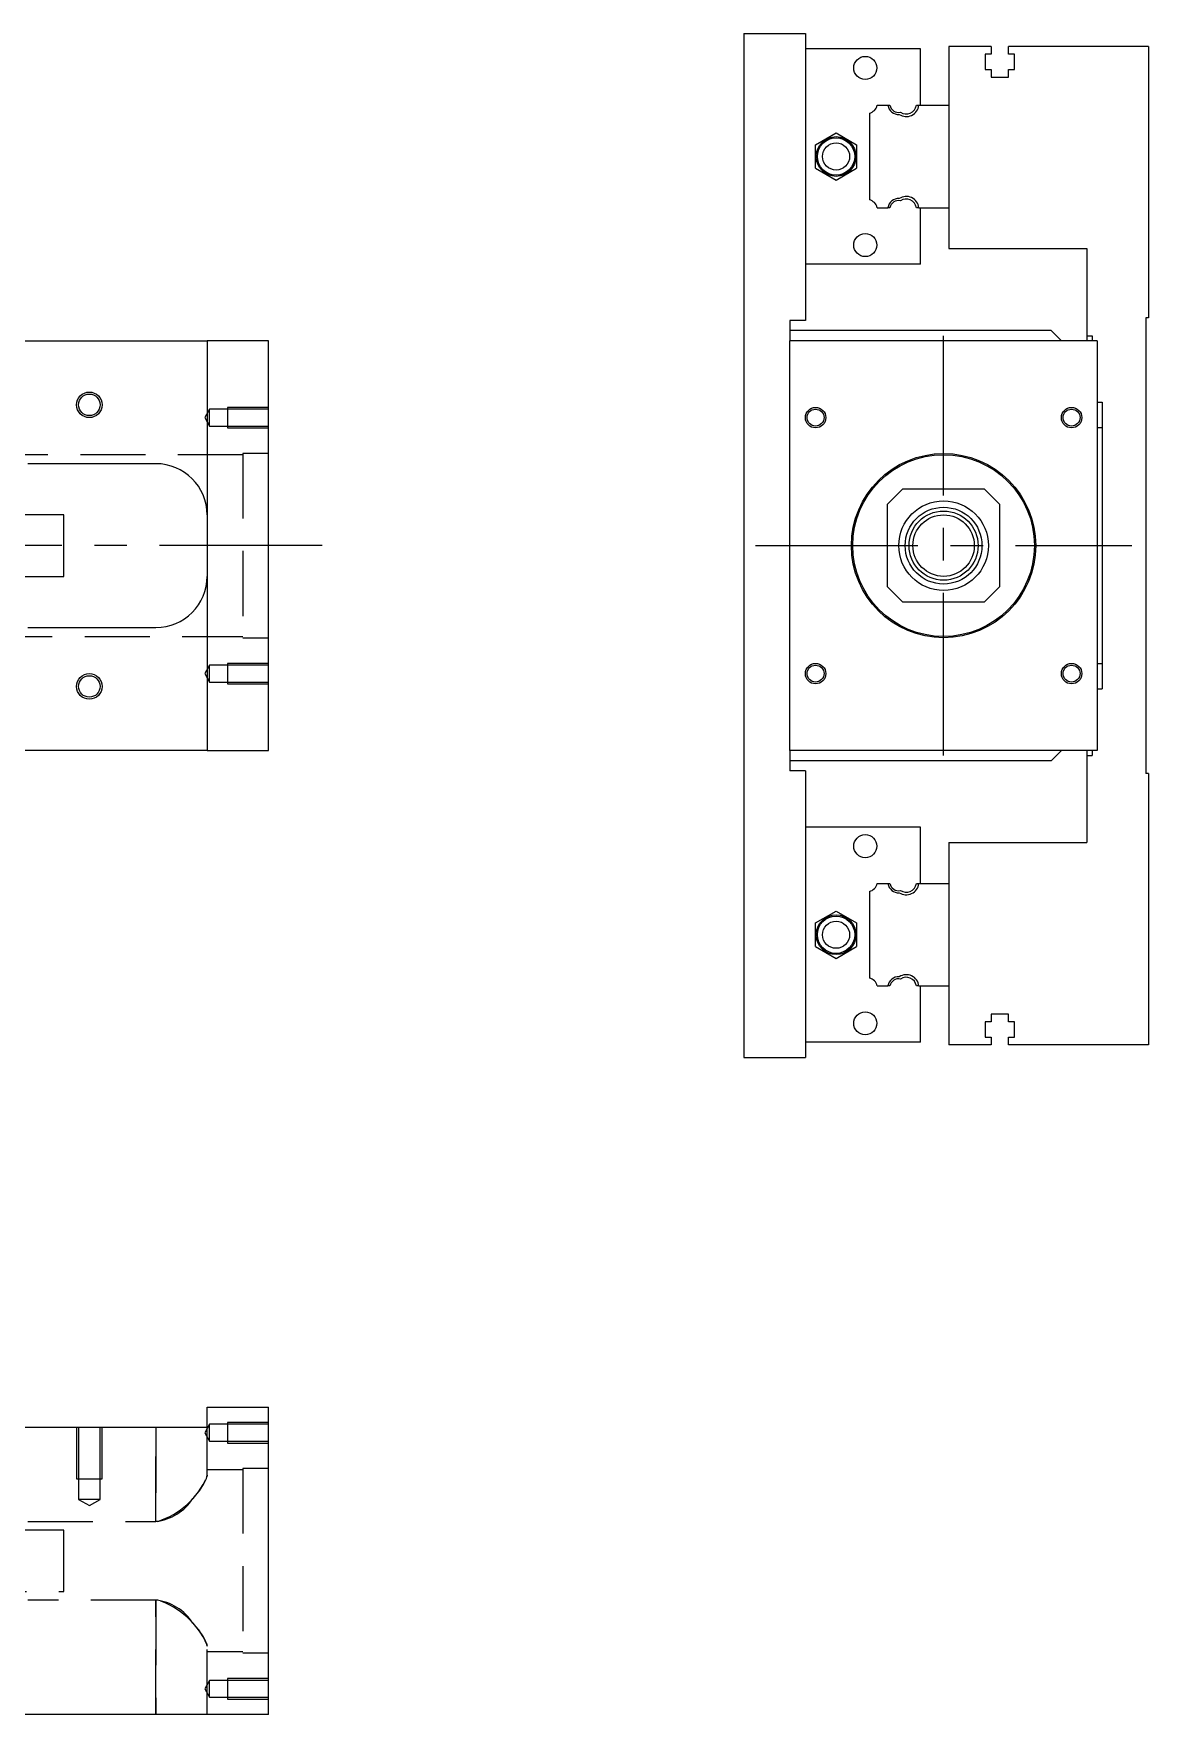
# Model space of a CAD drawing. Extents: x -20 to 630, y -282 to 102.
# Drawn here: x 412.1 to 629.9, y -228.3 to 100 of the extents above; entities that cross this region are included whole.
import ezdxf

# ---------------------------------------------------------------- set-up
doc = ezdxf.new("R2010")
doc.units = 0
doc.linetypes.add('CENTER', pattern=[50.8, 31.75, -6.35, 6.35, -6.35])
doc.linetypes.add('DASHED', pattern=[19.05, 12.7, -6.35])
doc.layers.get('0').update_dxf_attribs({"linetype": 'CONTINUOUS'})
doc.layers.add('CENTER', color=1, linetype='CENTER')

msp = doc.modelspace()

# ---------------------------------------------------------------- linework, layer by layer
at = {"color": 7, "linetype": 'CONTINUOUS'}
for p, q in [((550.85, 100), (562.85, 100)), ((550.85, 100), (550.85, -100)), ((562.85, 100), (562.85, 44)), ((585.35, 97), (562.85, 97)), ((585.35, 86), (585.35, 97)), ((590.85, 97.5), (590.85, 86)), ((599.15, 97.5), (590.85, 97.5)), ((599.15, 96), (598, 96)), ((598, 96), (598, 93)), ((599.15, 97.5), (599.15, 96)), ((602.55, 96), (602.55, 97.5)), ((629.85, 97.5), (602.55, 97.5)), ((603.7, 96), (602.55, 96)), ((603.7, 93), (603.7, 96)), ((629.85, 97.5), (629.85, 44.5)), ((598, 93), (599.15, 93)), ((599.15, 93), (599.15, 91.5)), ((602.55, 91.5), (602.55, 93)), ((602.55, 93), (603.7, 93)), ((599.15, 91.5), (602.55, 91.5)), ((576.889608, 86), (578.97154, 86)), ((578.97154, 86), (579.37668, 86)), ((584.527372, 86), (585.031934, 86)), ((585.031934, 86), (590.85, 86)), ((590.85, 86), (590.85, 66)), ((590.85, 86), (590.85, 66)), ((575.35, 84.460392), (575.35, 67.539608)), ((564.850002, 78.309401), (568.850002, 80.618802)), ((568.850002, 80.618802), (572.850002, 78.309401)), ((564.850002, 73.690599), (564.850002, 78.309401)), ((572.850002, 78.309401), (572.850002, 73.690599)), ((564.850002, 73.690599), (568.850002, 71.381198)), ((568.850002, 71.381198), (572.850002, 73.690599)), ((576.889608, 66), (578.97154, 66)), ((579.37668, 66), (578.97154, 66)), ((585.031934, 66), (584.527372, 66)), ((585.031934, 66), (590.85, 66)), ((585.35, 55), (585.35, 66)), ((590.85, 66), (590.85, 58)), ((590.85, 58), (617.85, 58)), ((617.85, 58), (617.85, 41)), ((585.35, 55), (562.85, 55)), ((562.85, 44), (559.85, 44)), ((559.85, 44), (559.85, 40)), ((629.85, 44.5), (629.35, 44.5)), ((629.35, 44.5), (629.35, -44.5)), ((410, 40), (446, 40)), ((446, 40), (446, -40)), ((458, 40), (446, 40)), ((458, -40), (458, 40)), ((610.85, 42), (559.85, 42)), ((559.85, -40), (559.85, 40)), ((619.85, 40), (559.85, 40)), ((612.85, 40), (610.85, 42)), ((617.85, 41), (618.85, 41)), ((617.85, 41), (617.85, 40)), ((618.85, 41), (618.85, 40)), ((619.85, 40), (619.85, -40)), ((619.85, 28), (620.85, 28)), ((620.85, 28), (620.85, -28)), ((620.85, 23), (619.85, 23)), ((436, 16), (411, 16)), ((581.85, 11), (578.85, 8)), ((597.85, 11), (581.85, 11)), ((600.85, 8), (597.85, 11)), ((578.85, 8), (578.85, -8)), ((600.85, -8), (600.85, 8)), ((418, 6), (401, 6)), ((418, -6), (418, 6)), ((401, -6), (418, -6)), ((578.85, -8), (581.85, -11)), ((597.85, -11), (600.85, -8)), ((581.85, -11), (597.85, -11)), ((411, -16), (436, -16)), ((619.85, -23), (620.85, -23)), ((619.85, -28), (620.85, -28)), ((446, -40), (410, -40)), ((446, -40), (458, -40)), ((559.85, -40), (559.85, -44)), ((619.85, -40), (559.85, -40)), ((610.85, -42), (559.85, -42)), ((610.85, -42), (612.85, -40)), ((617.85, -40), (617.85, -41)), ((617.85, -41), (617.85, -58)), ((617.85, -41), (618.85, -41)), ((618.85, -40), (618.85, -41)), ((562.85, -44), (559.85, -44)), ((562.85, -44), (562.85, -100)), ((629.85, -44.5), (629.35, -44.5)), ((629.85, -44.5), (629.85, -97.5)), ((585.35, -55), (562.85, -55)), ((585.35, -66), (585.35, -55)), ((590.85, -58), (590.85, -66)), ((590.85, -58), (617.85, -58)), ((575.35, -67.539608), (575.35, -84.460392)), ((576.889608, -66), (578.97154, -66)), ((578.97154, -66), (579.37668, -66)), ((584.527372, -66), (585.031934, -66)), ((585.031934, -66), (590.85, -66)), ((590.85, -66), (590.85, -86)), ((590.85, -66), (590.85, -86)), ((564.850002, -73.690599), (568.850002, -71.381198)), ((568.850002, -71.381198), (572.850002, -73.690599)), ((564.850002, -78.309401), (564.850002, -73.690599)), ((572.850002, -73.690599), (572.850002, -78.309401)), ((564.850002, -78.309401), (568.850002, -80.618802)), ((568.850002, -80.618802), (572.850002, -78.309401)), ((576.889608, -86), (578.97154, -86)), ((579.37668, -86), (578.97154, -86)), ((585.031934, -86), (584.527372, -86)), ((585.031934, -86), (590.85, -86)), ((585.35, -97), (585.35, -86)), ((590.85, -86), (590.85, -97.5)), ((602.55, -91.5), (599.15, -91.5)), ((599.15, -91.5), (599.15, -93)), ((602.55, -93), (602.55, -91.5)), ((599.15, -93), (598, -93)), ((598, -93), (598, -96)), ((603.7, -93), (602.55, -93)), ((603.7, -96), (603.7, -93)), ((585.35, -97), (562.85, -97)), ((599.15, -97.5), (590.85, -97.5)), ((598, -96), (599.15, -96)), ((599.15, -96), (599.15, -97.5)), ((602.55, -97.5), (602.55, -96)), ((602.55, -96), (603.7, -96)), ((629.85, -97.5), (602.55, -97.5)), ((550.85, -100), (562.85, -100)), ((446, -172.27), (446, -168.27)), ((446, -168.27), (458, -168.27)), ((458, -228.27), (458, -168.27)), ((446, -172.27), (410, -172.27)), ((458, -228.27), (410, -228.27))]:
    msp.add_line(p, q, dxfattribs=at)
at = {"color": 3, "linetype": 'DASHED'}
for p, q in [((446.5, 26.65), (445.547372, 25)), ((446.5, 23.35), (446.5, 26.65)), ((450, 26.65), (446.5, 26.65)), ((450, 26.999994), (450, 23.000006)), ((458, 26.999994), (450, 26.999994)), ((458, 26.65), (450, 26.65)), ((445.547372, 25), (446.5, 23.35)), ((446.5, 23.35), (450, 23.35)), ((450, 23.35), (458, 23.35)), ((450, 23.000006), (458, 23.000006)), ((453, 17.75), (384, 17.75)), ((453, 18), (453, -18)), ((458, 18), (453, 18)), ((384, -17.75), (453, -17.75)), ((453, -18), (458, -18)), ((446.5, -23.35), (445.547372, -25)), ((445.547372, -25), (446.5, -26.65)), ((446.5, -26.65), (446.5, -23.35)), ((450, -23.35), (446.5, -23.35)), ((450, -23.000006), (450, -26.999994)), ((458, -23.000006), (450, -23.000006)), ((458, -23.35), (450, -23.35)), ((446.5, -26.65), (450, -26.65)), ((450, -26.65), (458, -26.65)), ((450, -26.999994), (458, -26.999994)), ((420.500006, -172.27), (420.500006, -182.27)), ((420.9, -172.27), (420.9, -182.27)), ((425.1, -182.27), (425.1, -172.27)), ((425.499994, -182.27), (425.499994, -172.27)), ((436, -172.27), (436, -190.584786)), ((436, -190.584786), (436, -172.27)), ((446.5, -171.62), (445.547372, -173.27)), ((445.547372, -173.27), (446.5, -174.92)), ((446, -181.564836), (446, -172.27)), ((446.5, -174.92), (446.5, -171.62)), ((450, -171.62), (446.5, -171.62)), ((450, -171.270006), (450, -175.269994)), ((458, -171.270006), (450, -171.270006)), ((458, -171.62), (450, -171.62)), ((446.5, -174.92), (450, -174.92)), ((450, -174.92), (458, -174.92)), ((450, -175.269994), (458, -175.269994)), ((453, -180.52), (446, -180.52)), ((453, -180.27), (453, -216.27)), ((458, -180.27), (453, -180.27)), ((420.500006, -182.27), (425.499994, -182.27)), ((420.9, -182.27), (420.9, -186.27)), ((425.1, -186.27), (425.1, -182.27)), ((445.880924, -182.200348), (445.97186, -181.853354)), ((446, -181.564836), (445.96376, -181.894956)), ((445.97186, -181.853354), (446, -181.564836)), ((423, -186.27), (420.9, -186.27)), ((420.9, -186.27), (423, -187.482436)), ((425.1, -186.27), (423, -186.27)), ((423, -187.482436), (425.1, -186.27)), ((418, -192.27), (410, -192.27)), ((411, -190.584786), (436, -190.584786)), ((418, -198.27), (418, -192.27)), ((436.383512, -190.569422), (436, -190.584786)), ((418, -204.27), (418, -198.27)), ((398, -204.27), (418, -204.27)), ((436, -205.955214), (411, -205.955214)), ((436, -205.955214), (436, -228.27)), ((436, -228.27), (436, -205.955214)), ((436.383512, -205.970578), (436, -205.955214)), ((445.880924, -214.339652), (445.97186, -214.686646)), ((446, -214.975164), (445.96376, -214.645044)), ((445.97186, -214.686646), (446, -214.975164)), ((446, -228.27), (446, -214.975164)), ((446, -216.02), (453, -216.02)), ((453, -216.27), (458, -216.27)), ((446.5, -221.62), (445.547372, -223.27)), ((446.5, -224.92), (446.5, -221.62)), ((450, -221.62), (446.5, -221.62)), ((450, -221.270006), (450, -225.269994)), ((458, -221.270006), (450, -221.270006)), ((458, -221.62), (450, -221.62)), ((445.547372, -223.27), (446.5, -224.92)), ((446.5, -224.92), (450, -224.92)), ((450, -224.92), (458, -224.92)), ((450, -225.269994), (458, -225.269994))]:
    msp.add_line(p, q, dxfattribs=at)
at = {"color": 7, "linetype": 'CONTINUOUS'}
for centre, radius in [((574.550002, 93.300001), 2.25), ((568.850002, 76), 3.875), ((568.850002, 76), 3.643013), ((568.850002, 76), 2.65), ((574.550002, 58.699999), 2.25), ((423, 27.5), 2.1), ((564.85, 25), 1.65), ((614.85, 25), 1.65), ((589.85, 0), 18), ((589.85, 0), 17.75), ((589.85, 0), 8.75), ((589.85, 0), 7.5), ((589.85, 0), 6.75), ((589.85, 0), 6), ((423, -27.5), 2.1), ((564.85, -25), 1.65), ((614.85, -25), 1.65), ((574.550002, -58.699999), 2.25), ((568.850002, -76), 3.875), ((568.850002, -76), 3.643013), ((568.850002, -76), 2.65), ((574.550002, -93.300001), 2.25)]:
    msp.add_circle(centre, radius, dxfattribs=at)
at = {"color": 3, "linetype": 'CONTINUOUS'}
for centre, radius in [((423, 27.5), 2.5), ((564.85, 25), 2), ((614.85, 25), 2), ((423, -27.5), 2.5), ((564.85, -25), 2), ((614.85, -25), 2)]:
    msp.add_circle(centre, radius, dxfattribs=at)
at = {"color": 7, "linetype": 'CONTINUOUS'}
for centre, radius, start, end in [((574.85, 86.5), 2.1, 283.774147, 346.225853), ((581.05, 86.3), 2.1, 188.213211, 273.73141), ((581.05, 86.3), 1.7, 190.164249, 282.916417), ((582.55, 86.3), 2.5, 236.952555, 353.107897), ((582.55, 86.3), 2, 235.944202, 351.373073), ((574.85, 65.5), 2.1, 13.774147, 76.225853), ((581.05, 65.7), 2.1, 86.26859, 171.786789), ((581.05, 65.7), 1.7, 77.083583, 169.835751), ((582.55, 65.7), 2.5, 6.892103, 123.047445), ((582.55, 65.7), 2, 8.626927, 124.055798), ((436, 6), 10, 0, 90), ((436, -6), 10, 270, 0), ((574.85, -65.5), 2.1, 283.774147, 346.225853), ((581.05, -65.7), 2.1, 188.213211, 273.73141), ((581.05, -65.7), 1.7, 190.164249, 282.916417), ((582.55, -65.7), 2.5, 236.952555, 353.107897), ((582.55, -65.7), 2, 235.944202, 351.373073), ((574.85, -86.5), 2.1, 13.774147, 76.225853), ((581.05, -86.3), 2.1, 86.26859, 171.786789), ((581.05, -86.3), 1.7, 77.083583, 169.835751), ((582.55, -86.3), 2.5, 6.892103, 123.047445), ((582.55, -86.3), 2, 8.626927, 124.055798)]:
    msp.add_arc(centre, radius, start, end, dxfattribs=at)
at = {"color": 3, "linetype": 'DASHED'}
for centre, radius, start, end in [((431.593646, -175.651862), 15.667687, 287.80126013, 336.51747233), ((434.182846, -177.070744), 12.773326, 315.03444464, 336.32256147), ((434.890481, -180.746875), 9.900279, 276.43462492, 327.2861536), ((434.890481, -215.793125), 9.900279, 32.7138464, 83.56537508), ((431.593646, -220.888138), 15.667687, 23.48252767, 72.19873987), ((434.182846, -219.469256), 12.773326, 23.67743853, 44.96555536)]:
    msp.add_arc(centre, radius, start, end, dxfattribs=at)
at = {"layer": 'CENTER', "color": 1, "linetype": 'CENTER'}
for p, q in [((589.85, -41), (589.85, 41)), ((468.445, 0), (-20, 0)), ((553.1, 0), (626.6, 0))]:
    msp.add_line(p, q, dxfattribs=at)

doc.saveas('drawing.dxf')
